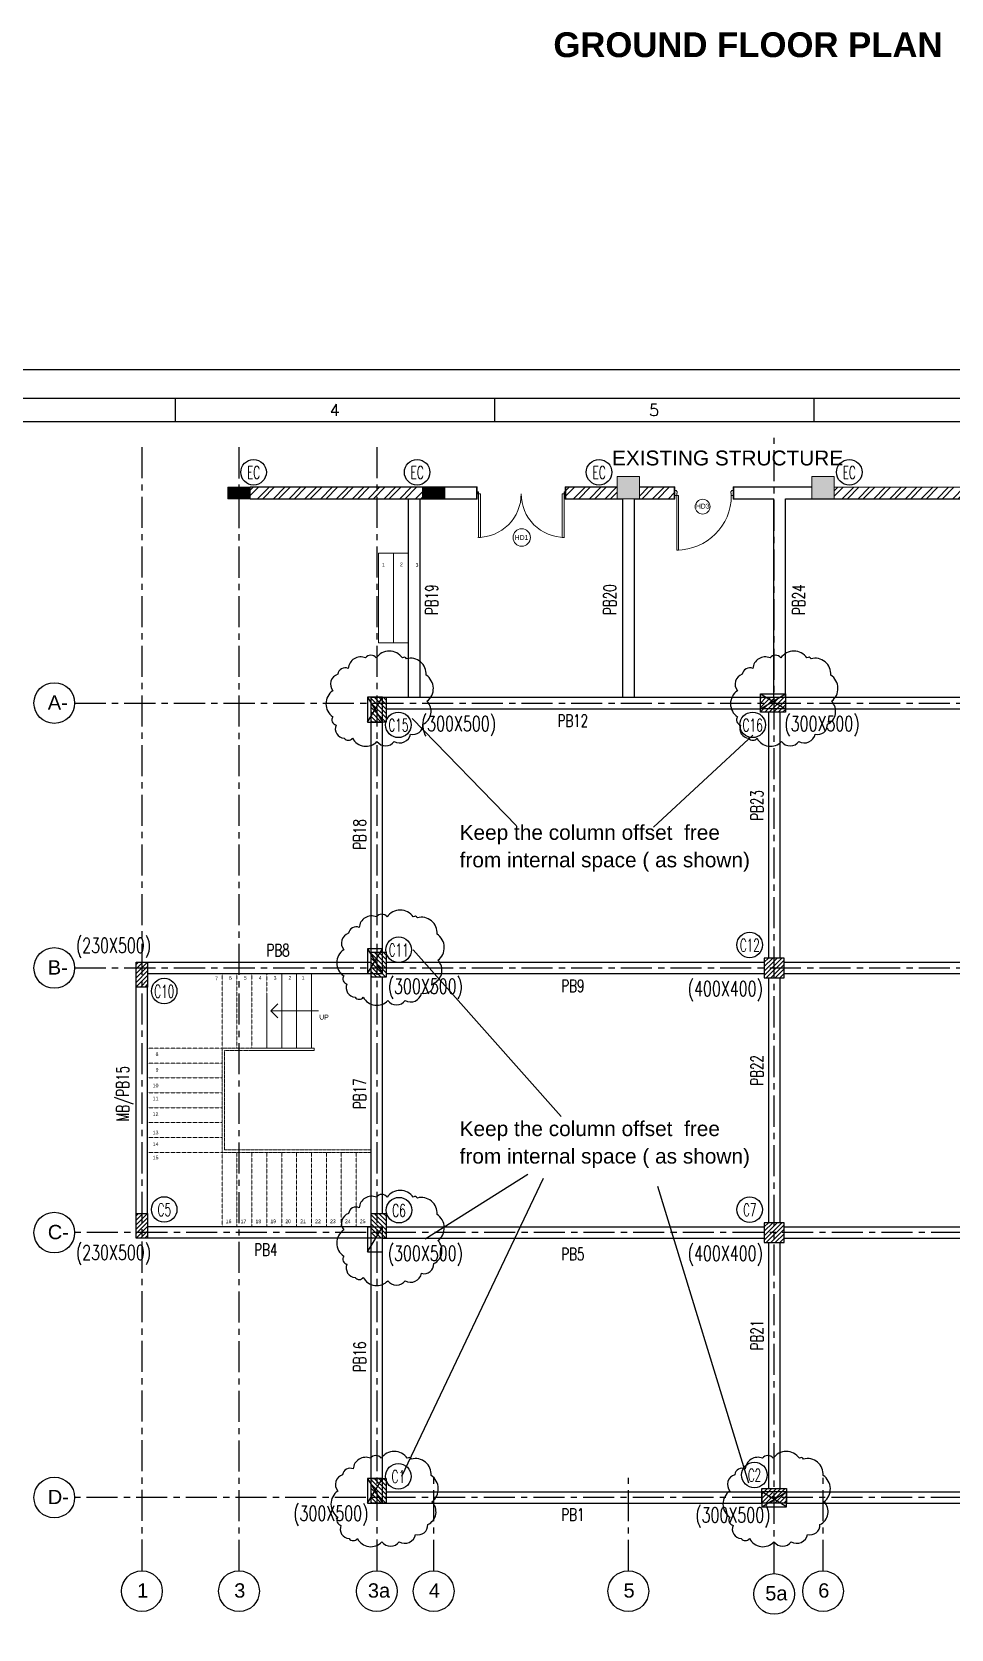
# Model space of a CAD drawing. Header units: millimetres. Extents: x 2659630 to 6742168, y -2425387 to -732288.
# Drawn here: x 3935625 to 3954133, y -1206041 to -1173878 of the extents above; entities that cross this region are included whole.
import ezdxf
from ezdxf.enums import TextEntityAlignment as Align

# ---------------------------------------------------------------- set-up
doc = ezdxf.new("R2010")
doc.units = ezdxf.units.MM
for name, pattern in [('CENTER', [2, 1.25, -0.25, 0.25, -0.25]), ('Hidden', [7.14375, 4.7625, -2.38125]), ('Overhead', [3.96875, 2.38125, -1.5875])]:
    doc.linetypes.add(name, pattern=pattern)
for name, color, linetype, lineweight in [('A-ANNO-DIMS', 211, 'Continuous', 9), ('A-AREA-IDEN', 2, 'Continuous', 9), ('A-DETL-THIN', 151, 'Continuous', 18), ('A-DOOR', 31, 'Continuous', 18), ('A-DOOR-FRAM', 31, 'Continuous', 18), ('A-DOOR-IDEN', 31, 'Continuous', 9), ('A-FLOR-HRAL', 11, 'Continuous', 18), ('A-FLOR-HRAL-MBND', 5, 'Overhead', 18), ('A-hatch', 253, 'Continuous', 0), ('A-PLASTER', 50, 'Continuous', 0), ('A-RCC', 2, 'Continuous', 0), ('A-STAIRS', 31, 'Continuous', 18), ('A-WALL', 113, 'Continuous', 9), ('A-WALL-PATT', 111, 'Continuous', 0), ('G-ANNO-TEXT', 231, 'Continuous', 9), ('licensing text', 7, 'Continuous', 5)]:
    doc.layers.add(name, color=color, linetype=linetype, lineweight=lineweight)
for name, color, linetype in [('A-TEXT-0', 7, 'Continuous'), ('PNA', 8, 'Continuous'), ('REVISION CLOUD', 7, 'Continuous'), ('S-BEAM NO', 3, 'Continuous'), ('S-BEAM OUTER', 4, 'Continuous'), ('S-COLUMN', 1, 'Continuous'), ('S-COLUMN CIRCLE', 9, 'Continuous'), ('S-COLUMN HATCH', 8, 'Continuous'), ('S-COLUMN NO', 2, 'Continuous'), ('S-COLUMN SIZES', 2, 'Continuous'), ('S-GRIDE CIRCLE', 8, 'Continuous'), ('S-GRIDE LINE', 8, 'CENTER'), ('S-GRIDE NO', 1, 'Continuous')]:
    doc.layers.add(name, color=color, linetype=linetype)
doc.layers.get('A-ANNO-DIMS').off()
doc.styles.add('Arial', font='arial.ttf', dxfattribs={"height": 123})
doc.styles.add('Arial_1', font='arial.ttf', dxfattribs={"height": 98.353293})
doc.styles.add('Arial_3', font='arial.ttf', dxfattribs={"height": 97.584908})
doc.styles.add('Arial_4', font='arial.ttf', dxfattribs={"height": 73.76497})
doc.styles.add('Arial_B', font='arialbd.ttf', dxfattribs={"height": 125.853552})
doc.styles.add('ROMANS', font='r.shx', dxfattribs={"width": 0.7})
pattern_1 = [(45, (3773214.68, -1356914.08), (-159.09903, 159.09903), []), (45, (3773320.74, -1356914.08), (-159.09903, 159.09903), [])]

# ---------------------------------------------------------------- blocks, each defined once
blk = doc.blocks.new('A$C649E5817')
at = {"layer": 'A-DOOR-FRAM'}
for p, q in [((0, 1190), (12, 1190)), ((0, 1110), (0, 1190)), ((12, 1110), (0, 1110)), ((12, 1200), (40, 1200)), ((12, 1190), (12, 1200)), ((12, 1100), (12, 1110)), ((50, 1100), (12, 1100)), ((40, 1200), (60, 1175)), ((60, 1145), (50, 1145)), ((50, 1145), (50, 1100)), ((60, 1175), (60, 1145)), ((1160, 1200), (1140, 1175)), ((1140, 1175), (1140, 1145)), ((1140, 1145), (1150, 1145)), ((1150, 1145), (1150, 1100)), ((1150, 1100), (1188, 1100)), ((1188, 1200), (1160, 1200)), ((1188, 1190), (1188, 1200)), ((1200, 1190), (1188, 1190)), ((1188, 1100), (1188, 1110)), ((1188, 1110), (1200, 1110)), ((1200, 1110), (1200, 1190))]:
    blk.add_line(p, q, dxfattribs=at)
blk.add_lwpolyline([(84, 1100), (50, 1100), (50, 0), (84, 0)], close=True, dxfattribs=at)
blk.add_arc((50, 1100), 1100, 270, 359.984, dxfattribs=at)
blk = doc.blocks.new('M_Door Tag_Mahindra_2_0mm - M_Door Tag_Mahindra 2-1437518-GROUND FLOOR PLAN-01')
at = {"layer": 'A-DOOR-IDEN'}
blk.add_circle((0, 0), 3, dxfattribs=at)
blk = doc.blocks.new('DOOR D9-1800X2500-PLN')
at = {"layer": 'A-DOOR'}
for p, q in [((12, 40, 0), (12, 25, 0)), ((37, 40, 0), (12, 40, 0)), ((12, 25, 0), (22, 25, 0)), ((12, 15, 0), (12, 0, 0)), ((22, 15, 0), (12, 15, 0)), ((12, 0, 0), (37, 0, 0)), ((14, 27, 0), (14, 38, 0)), ((14, 38, 0), (22, 38, 0)), ((22, 27, 0), (14, 27, 0)), ((14, 2, 0), (14, 13, 0)), ((14, 13, 0), (22, 13, 0)), ((22, 2, 0), (14, 2, 0)), ((22, 38, 0), (22, 27, 0)), ((22, 25, 0), (22, 15, 0)), ((22, 13, 0), (22, 2, 0)), ((24, 10, 0), (24, 30, 0)), ((24, 30, 0), (30, 30, 0)), ((30, 10, 0), (24, 10, 0)), ((26, 32, 0), (26, 34, 0)), ((35, 32, 0), (26, 32, 0)), ((26, 6, 0), (26, 8, 0)), ((26, 8, 0), (35, 8, 0)), ((27, 37, 0), (28, 37, 0)), ((28, 4, 0), (27, 4, 0)), ((28, 37, 0), (28, 38, 0)), ((28, 38, 0), (35, 38, 0)), ((28, 2, 0), (28, 4, 0)), ((35, 2, 0), (28, 2, 0)), ((30, 30, 0), (30, 10, 0)), ((32, 10, 0), (32, 30, 0)), ((32, 30, 0), (35, 30, 0)), ((35, 10, 0), (32, 10, 0)), ((35, 38, 0), (35, 32, 0)), ((35, 30, 0), (35, 25, 0)), ((35, 25, 0), (37, 25, 0)), ((37, 15, 0), (35, 15, 0)), ((35, 15, 0), (35, 10, 0)), ((35, 8, 0), (35, 2, 0)), ((37, 25, 0), (37, 40, 0)), ((37, 0, 0), (37, 15, 0)), ((1763, 25, 0), (1763, 40, 0)), ((1763, 40, 0), (1788, 40, 0)), ((1766, 25, 0), (1763, 25, 0)), ((1763, 0, 0), (1763, 15, 0)), ((1763, 15, 0), (1766, 15, 0)), ((1788, 0, 0), (1763, 0, 0)), ((1772, 38, 0), (1766, 38, 0)), ((1766, 38, 0), (1766, 32, 0)), ((1766, 32, 0), (1774, 32, 0)), ((1768, 30, 0), (1766, 30, 0)), ((1766, 30, 0), (1766, 25, 0)), ((1766, 15, 0), (1766, 10, 0)), ((1766, 10, 0), (1768, 10, 0)), ((1766, 8, 0), (1766, 2, 0)), ((1774, 8, 0), (1766, 8, 0)), ((1766, 2, 0), (1772, 2, 0)), ((1768, 10, 0), (1768, 30, 0)), ((1770, 30, 0), (1770, 10, 0)), ((1776, 30, 0), (1770, 30, 0)), ((1770, 10, 0), (1776, 10, 0)), ((1772, 37, 0), (1772, 38, 0)), ((1773, 37, 0), (1772, 37, 0)), ((1772, 2, 0), (1772, 4, 0)), ((1772, 4, 0), (1773, 4, 0)), ((1774, 32, 0), (1774, 34, 0)), ((1774, 6, 0), (1774, 8, 0)), ((1776, 10, 0), (1776, 30, 0)), ((1778, 38, 0), (1778, 27, 0)), ((1786, 38, 0), (1778, 38, 0)), ((1778, 27, 0), (1786, 27, 0)), ((1788, 25, 0), (1778, 25, 0)), ((1778, 25, 0), (1778, 15, 0)), ((1778, 15, 0), (1788, 15, 0)), ((1786, 13, 0), (1778, 13, 0)), ((1778, 13, 0), (1778, 2, 0)), ((1778, 2, 0), (1786, 2, 0)), ((1786, 27, 0), (1786, 38, 0)), ((1786, 2, 0), (1786, 13, 0)), ((1788, 40, 0), (1788, 25, 0)), ((1788, 15, 0), (1788, 0, 0))]:
    blk.add_line(p, q, dxfattribs=at)
at = {"layer": 'A-DOOR', "elevation": 0}
for points in [[(77, 40), (77, 915), (37, 915), (37, 40)], [(1723, 40), (1723, 915), (1763, 915), (1763, 40)]]:
    blk.add_lwpolyline(points, close=True, dxfattribs=at)
at = {"layer": 'A-DOOR'}
for centre, radius, start, end in [((25, 40), 875, 359.997, 90), ((1775, 40), 875, 90, 180.003), ((25, 36, 0), 2, 14.449, 289.7958), ((25, 4, 0), 2, 70.1472, 345.494), ((1775, 36, 0), 2, 250.2042, 165.551), ((1775, 4, 0), 2, 194.506, 109.8528)]:
    blk.add_arc(centre, radius, start, end, dxfattribs=at)
blk = doc.blocks.new('M_Door Tag_Mahindra_2_0mm_2 - M_Door Tag_Mahindra 2-3264029-GROUND FLOOR PLAN-01')
at = {"layer": 'A-DOOR-IDEN'}
blk.add_circle((0, 0), 3.5, dxfattribs=at)
blk = doc.blocks.new('A1_SHEET.')
at = {"flags": 128}
blk.add_lwpolyline([(0, 0), (0, 594), (841, 594), (841, 0)], close=True, dxfattribs=at)
at = {"layer": 'PNA'}
for p, q in [((212.75, 587.8), (212.75, 582.8)), ((281.17, 587.8), (281.17, 582.8)), ((349.58, 587.8), (349.58, 582.8))]:
    blk.add_line(p, q, dxfattribs=at)
at = {"layer": 'PNA', "color": 1}
for points in [[(7.5, 6.2), (833.5, 6.2), (833.5, 587.8), (7.5, 587.8)], [(17.5, 11.2), (828.5, 11.2), (828.5, 582.8), (17.5, 582.8)]]:
    blk.add_lwpolyline(points, close=True, dxfattribs=at)
at = {"layer": 'PNA', "style": 'ROMANS'}
for s, p in [('4', (246.97, 585.3)), ('5', (315.38, 585.3))]:
    blk.add_text(s, height=2.5, dxfattribs=at).set_placement(p, align=Align.MIDDLE)

msp = doc.modelspace()

# ---------------------------------------------------------------- hatches: boundary and pattern name
at = {"layer": 'A-hatch', "true_color": 0x939598}
h = msp.add_hatch(dxfattribs=at)
h.set_pattern_fill('ANSI31', color=252, scale=5, angle=359.9997012)
h.set_pattern_definition([(44.99970117, (-4379865.37, -3294623.071), (-11.225261605, 11.225378697), [])])
h.paths.add_polyline_path([(3939569.38, -1183277.972), (3940019.38, -1183277.97), (3940019.381, -1183047.932), (3939569.381, -1183047.929)])
h = msp.add_hatch(dxfattribs=at)
h.set_pattern_fill('ANSI31', color=252, scale=5, angle=359.9997012)
h.set_pattern_definition([(44.99970117, (-4375945.384, -3294623.092), (-11.225261605, 11.225378697), [])])
h.paths.add_polyline_path([(3943489.365, -1183277.993), (3943939.365, -1183277.99), (3943939.366, -1183047.952), (3943489.366, -1183047.95)])
at = {"layer": 'A-WALL-PATT'}
h = msp.add_hatch(dxfattribs=at)
h.set_pattern_fill('ANSI32', color=256, scale=600, angle=360, style=0)
h.set_pattern_definition(pattern_1)
h.paths.add_polyline_path([(3943489.366, -1183047.916), (3940019.381, -1183047.943), (3940019.38, -1183277.988), (3943489.365, -1183278.032)])
h = msp.add_hatch(dxfattribs=at)
h.set_pattern_fill('ANSI32', color=256, scale=600, angle=360, style=0)
h.set_pattern_definition(pattern_1)
h.paths.add_polyline_path([(3947409.381, -1183047.808), (3946376.976, -1183047.863), (3946376.975, -1183277.871), (3947409.38, -1183277.804)])
h = msp.add_hatch(dxfattribs=at)
h.set_pattern_fill('ANSI32', color=256, scale=600, angle=360, style=0)
h.set_pattern_definition(pattern_1)
h.paths.add_polyline_path([(3948557.781, -1183047.939), (3947859.381, -1183047.954), (3947859.38, -1183278.033), (3948557.78, -1183278.014)])
h = msp.add_hatch(dxfattribs=at)
h.set_pattern_fill('ANSI32', color=256, scale=600, angle=360, style=0)
h.set_pattern_definition(pattern_1)
h.paths.add_polyline_path([(3955249.381, -1183047.978), (3951779.381, -1183047.857), (3951779.38, -1183277.946), (3955249.38, -1183278.04)])
at = {"layer": 'S-COLUMN HATCH', "true_color": 0x939598}
h = msp.add_hatch(dxfattribs=at)
h.set_pattern_fill('ANSI31', color=252, scale=20, angle=270)
h.set_pattern_definition([(315, (3067824.32, -4838094.43), (44.9012806, 44.9012806), [])])
h.paths.add_polyline_path([(3942454.463, -1187777.704), (3942454.463, -1187277.705), (3942754.465, -1187277.705), (3942754.465, -1187777.704)])
h = msp.add_hatch(dxfattribs=at)
h.set_pattern_fill('ANSI31', color=252, scale=20, angle=180)
h.set_pattern_definition([(225, (299979.345, -312647.755), (44.9012806, -44.9012806), [])])
h.paths.add_polyline_path([(3950296.069, -1187277.897), (3950796.068, -1187277.897), (3950796.068, -1187577.899), (3950296.069, -1187577.899)])
h = msp.add_hatch(dxfattribs=at)
h.set_pattern_fill('ANSI31', color=252, scale=20, angle=270)
h.set_pattern_definition([(315, (3067824.32, -4843229.43), (44.9012806, 44.9012806), [])])
h.paths.add_polyline_path([(3942454.463, -1192912.707), (3942454.463, -1192412.708), (3942754.465, -1192412.708), (3942754.465, -1192912.707)])
h = msp.add_hatch(dxfattribs=at)
h.set_pattern_fill('ANSI31', color=252, scale=20, angle=180)
h.set_pattern_definition([(225, (293444, -328067.846), (44.9012806, -44.9012806), [])])
h.paths.add_polyline_path([(3950771.003, -1192527.707), (3950371.003, -1192527.707), (3950371.003, -1192927.707), (3950771.003, -1192927.707)])
h = msp.add_hatch(dxfattribs=at)
h.set_pattern_fill('ANSI31', color=252, scale=20, angle=180)
h.set_pattern_definition([(225, (299561.42, -322912.516), (44.9012806, -44.9012806), [])])
h.paths.add_polyline_path([(3937724.456, -1192612.708), (3937954.443, -1192612.708), (3937954.436, -1193112.706), (3937724.45, -1193112.706)])
h = msp.add_hatch(dxfattribs=at)
h.set_pattern_fill('ANSI31', color=252, scale=20, angle=180)
h.set_pattern_definition([(225, (299561.43, -327972.516), (44.9012806, -44.9012806), [])])
h.paths.add_polyline_path([(3937724.463, -1197672.709), (3937954.45, -1197672.709), (3937954.443, -1198172.706), (3937724.456, -1198172.706)])
h = msp.add_hatch(dxfattribs=at)
h.set_pattern_fill('ANSI31', color=252, scale=20, angle=270)
h.set_pattern_definition([(315, (3067824.31, -4848489.43), (44.9012806, 44.9012806), [])])
h.paths.add_polyline_path([(3942454.454, -1198172.706), (3942454.454, -1197672.708), (3942754.456, -1197672.708), (3942754.456, -1198172.706)])
h = msp.add_hatch(dxfattribs=at)
h.set_pattern_fill('ANSI31', color=252, scale=20, angle=180)
h.set_pattern_definition([(225, (293444, -333397.846), (44.9012806, -44.9012806), [])])
h.paths.add_polyline_path([(3950771.003, -1197857.707), (3950371.003, -1197857.707), (3950371.003, -1198257.707), (3950771.003, -1198257.707)])
h = msp.add_hatch(dxfattribs=at)
h.set_pattern_fill('ANSI31', color=252, scale=20, angle=270)
h.set_pattern_definition([(315, (3067824.314, -4853824.43), (44.9012806, 44.9012806), [])])
h.paths.add_polyline_path([(3942454.456, -1203507.707), (3942454.456, -1203007.708), (3942754.459, -1203007.708), (3942754.459, -1203507.707)])
h = msp.add_hatch(dxfattribs=at)
h.set_pattern_fill('ANSI31', color=252, scale=20, angle=180)
h.set_pattern_definition([(225, (300004.275, -328577.56), (44.9012806, -44.9012806), [])])
h.paths.add_polyline_path([(3950320.999, -1203207.704), (3950820.998, -1203207.704), (3950820.998, -1203507.707), (3950320.999, -1203507.707)])

# ---------------------------------------------------------------- linework, layer by layer
at = {"layer": 'A-DETL-THIN'}
for p, q in [((3943434.456, -1183278.032, 0), (3943204.456, -1183277.881, 0)), ((3940432.866, -1193592.896), (3940574.288, -1193451.475)), ((3940432.866, -1193592.896), (3941398.073, -1193592.898)), ((3940432.866, -1193592.896), (3940574.287, -1193734.318))]:
    msp.add_line(p, q, dxfattribs=at)
at = {"layer": 'A-FLOR-HRAL'}
for p, q in [((3941305.084, -1194392.707), (3940041.388, -1194392.707)), ((3941305.084, -1194342.707), (3940055.083, -1194342.707)), ((3941305.084, -1194392.707), (3941305.084, -1194342.707))]:
    msp.add_line(p, q, dxfattribs=at)
at = {"layer": 'A-FLOR-HRAL-MBND'}
for p, q in [((3940055.083, -1194342.707), (3939453.46, -1194342.707)), ((3939453.48, -1196442.707), (3939453.46, -1194342.707)), ((3940041.388, -1194392.707), (3939503.46, -1194392.707)), ((3939503.479, -1196392.707), (3939503.46, -1194392.707)), ((3942455.046, -1196442.707), (3939453.48, -1196442.707)), ((3942455.046, -1196392.707), (3939503.479, -1196392.707))]:
    msp.add_line(p, q, dxfattribs=at)
at = {"layer": 'A-hatch', "color": 252, "true_color": 0x939598}
for points in [[(3947409.456, -1183277.931), (3947409.456, -1182827.931), (3947859.38, -1183277.933)], [(3947859.38, -1183277.933), (3947409.456, -1182827.931), (3947859.38, -1182827.933)], [(3951329.456, -1183277.951), (3951329.456, -1182827.951), (3951779.38, -1183277.954)], [(3951779.38, -1183277.954), (3951329.456, -1182827.951), (3951779.38, -1182827.953)]]:
    msp.add_solid(points, dxfattribs=at)
at = {"layer": 'A-PLASTER'}
for p, q in [((3944589.123, -1183035.907), (3940019.381, -1183035.943)), ((3944589.123, -1183035.907), (3944589.123, -1183290.046, 0)), ((3946364.975, -1183289.872), (3946364.976, -1183035.863, 0)), ((3946364.976, -1183035.863), (3947409.38, -1183035.808)), ((3948569.781, -1183035.939), (3947859.381, -1183035.954)), ((3948569.779, -1183290.018), (3948569.781, -1183035.939)), ((3949745.779, -1183289.981), (3949745.781, -1183035.902)), ((3951329.379, -1183035.865), (3949745.781, -1183035.902)), ((3944589.123, -1183290.046), (3940019.379, -1183289.988)), ((3947507.513, -1183289.798), (3946364.975, -1183289.872)), ((3948569.779, -1183290.018), (3947761.513, -1183290.035)), ((3950554.09, -1183289.964), (3949745.779, -1183289.981)), ((3959267.311, -1183290.148), (3950808.09, -1183289.92))]:
    msp.add_line(p, q, dxfattribs=at)
at = {"layer": 'A-RCC'}
for p, q in [((3947409.382, -1182827.931), (3947409.38, -1183277.932)), ((3947859.382, -1182827.933), (3947409.382, -1182827.931)), ((3947859.38, -1183277.934), (3947859.382, -1182827.933)), ((3951329.382, -1182827.951), (3951329.38, -1183277.951)), ((3951779.382, -1182827.953), (3951329.382, -1182827.951)), ((3951779.38, -1183277.954), (3951779.382, -1182827.953)), ((3939569.366, -1183047.895), (3939569.365, -1183277.895)), ((3940019.366, -1183047.898), (3939569.366, -1183047.895)), ((3939569.381, -1183047.89), (3939569.38, -1183277.89)), ((3940019.381, -1183047.892), (3939569.381, -1183047.89)), ((3940019.365, -1183277.898), (3940019.366, -1183047.898)), ((3940019.38, -1183277.892), (3940019.381, -1183047.892)), ((3943489.366, -1183047.916), (3943489.365, -1183277.916)), ((3943939.366, -1183047.918), (3943489.366, -1183047.916)), ((3943939.365, -1183277.918), (3943939.366, -1183047.918)), ((3939569.365, -1183277.895), (3940019.365, -1183277.898)), ((3939569.38, -1183277.89), (3940019.38, -1183277.892)), ((3943489.365, -1183277.916), (3943939.365, -1183277.918)), ((3947409.379, -1183277.923), (3947859.379, -1183277.926)), ((3947859.38, -1183277.934), (3947409.38, -1183277.932)), ((3951329.379, -1183277.944), (3951779.379, -1183277.946))]:
    msp.add_line(p, q, dxfattribs=at)
at = {"layer": 'A-STAIRS'}
for p, q in [((3943203.48, -1184377.88, 0), (3942603.48, -1184377.875, 0)), ((3942604.438, -1186177.873, 0), (3942604.461, -1184377.875, 0)), ((3942904.438, -1186177.877, 0), (3942904.461, -1184377.877, 0)), ((3943204.438, -1186177.881, 0), (3943204.461, -1184377.881, 0)), ((3943205.735, -1186177.88, 0), (3942605.735, -1186177.873, 0)), ((3940653.48, -1192842.707), (3940653.48, -1194342.707)), ((3940953.48, -1192842.707), (3940953.48, -1194342.707)), ((3941253.48, -1192842.707), (3941253.48, -1194342.707)), ((3940353.48, -1193253.482), (3940353.48, -1194342.707))]:
    msp.add_line(p, q, dxfattribs=at)
at = {"layer": 'A-STAIRS', "linetype": 'Hidden'}
for p, q in [((3939453.48, -1192842.707), (3939453.48, -1194342.707)), ((3939753.48, -1192842.707), (3939753.48, -1194342.707)), ((3940053.48, -1192842.707), (3940053.48, -1194342.707)), ((3940353.48, -1193253.482), (3940353.48, -1192842.707)), ((3939453.46, -1194342.707), (3937953.48, -1194342.707)), ((3939453.46, -1194642.707), (3937953.48, -1194642.707)), ((3939453.46, -1194942.707), (3937953.48, -1194942.707)), ((3939453.46, -1195242.707), (3937953.48, -1195242.707)), ((3939453.46, -1195542.707), (3937953.48, -1195542.707)), ((3939453.46, -1195842.707), (3937953.48, -1195842.707)), ((3939453.46, -1196142.707), (3937953.48, -1196142.707)), ((3939453.46, -1196442.707), (3937953.48, -1196442.707)), ((3939453.48, -1196447.707), (3939453.48, -1197942.707)), ((3939753.48, -1196442.707), (3939753.48, -1197942.707)), ((3940053.48, -1196442.707), (3940053.48, -1197942.707)), ((3940353.48, -1196442.707), (3940353.48, -1197942.707)), ((3940653.48, -1196442.707), (3940653.48, -1197942.707)), ((3940953.48, -1196442.707), (3940953.48, -1197942.707)), ((3941253.48, -1196442.707), (3941253.48, -1197942.707)), ((3941553.48, -1196442.707), (3941553.48, -1197942.707)), ((3941853.48, -1196442.707), (3941853.48, -1197942.707)), ((3942153.48, -1196442.707), (3942153.48, -1197942.707))]:
    msp.add_line(p, q, dxfattribs=at)
at = {"layer": 'A-WALL', "color": 1}
for p, q in [((3940019.38, -1183277.988), (3940019.381, -1183047.93)), ((3951779.38, -1183277.967), (3951779.38, -1183047.857))]:
    msp.add_line(p, q, dxfattribs=at)
at = {"layer": 'A-WALL'}
for p, q in [((3944576.976, -1183047.907), (3940019.381, -1183047.943)), ((3944577.123, -1183047.908, 0), (3944577.123, -1183278.045, 0)), ((3946376.975, -1183277.868, 0), (3946376.976, -1183047.868, 0)), ((3946376.976, -1183047.863), (3947409.38, -1183047.808)), ((3948557.781, -1183047.939), (3947859.381, -1183047.954)), ((3948557.78, -1183278.018), (3948557.781, -1183047.939)), ((3949757.78, -1183277.981), (3949757.781, -1183047.902)), ((3951329.379, -1183047.865), (3949757.781, -1183047.902)), ((3951779.38, -1183047.857), (3955249.381, -1183047.978)), ((3944576.976, -1183278.046), (3940019.38, -1183277.988)), ((3947519.513, -1183277.797), (3946376.976, -1183277.871)), ((3948557.78, -1183278.018), (3947749.513, -1183278.035)), ((3950566.09, -1183277.963), (3949757.78, -1183277.981)), ((3951329.38, -1183277.944), (3950796.09, -1183277.957)), ((3959279.358, -1183278.148), (3951779.38, -1183277.946))]:
    msp.add_line(p, q, dxfattribs=at)
at = {"layer": 'REVISION CLOUD', "ltscale": 2500}
for p, q in [((3942384.454, -1187777.701), (3942684.456, -1187277.804)), ((3942384.454, -1187277.804), (3942684.456, -1187777.701)), ((3950296.064, -1187507.703), (3950796.063, -1187207.7)), ((3950296.064, -1187207.7), (3950796.063, -1187507.898)), ((3942384.444, -1192842.705), (3942684.446, -1192342.807)), ((3942384.444, -1192342.807), (3942684.446, -1192842.705)), ((3942384.454, -1203507.705), (3942684.456, -1203007.807)), ((3942384.454, -1203007.807), (3942684.456, -1203507.705)), ((3950820.892, -1203577.705), (3950320.994, -1203277.702)), ((3950320.994, -1203577.705), (3950820.892, -1203277.702))]:
    msp.add_line(p, q, dxfattribs=at)
for points in [[(3941995.751, -1186699.037, 0.52056705), (3941781.353, -1186814.4, 0.52056705), (3941682.405, -1187144.008, 0.52056705), (3941682.405, -1187671.386, 0.52056705), (3941682.405, -1187671.386, 0.52056705), (3941748.377, -1187836.19, 0.52056705), (3941913.296, -1188099.875, 0.52056705), (3942078.216, -1188099.875, 0.52056705), (3942572.975, -1188165.798, 0.52056705), (3942919.307, -1188165.798, 0.52056705), (3943249.146, -1188017.473, 0.52056705), (3943496.52, -1187819.707, 0.52056705), (3943578.985, -1187358.257, 0.52056705), (3943562.492, -1186830.883, 0.52056705), (3943562.492, -1186830.883, 0.52056705), (3943562.492, -1186830.883, 0.52056705), (3943166.681, -1186501.271, 0.52056705), (3943166.681, -1186501.271, 0.52056705), (3943084.226, -1186484.792, 0.52056705), (3942556.482, -1186484.792, 0.52056705), (3942556.482, -1186484.792, 0.52056705), (3942342.083, -1186484.792, 0.52056705), (3941995.751, -1186699.037)], [(3950142.773, -1186699.037, 0.52056705), (3949928.375, -1186814.4, 0.52056705), (3949829.427, -1187144.008, 0.52056705), (3949829.427, -1187671.386, 0.52056705), (3949829.427, -1187671.386, 0.52056705), (3949895.399, -1187836.19, 0.52056705), (3950060.318, -1188099.875, 0.52056705), (3950225.238, -1188099.875, 0.52056705), (3950719.997, -1188165.798, 0.52056705), (3951066.329, -1188165.798, 0.52056705), (3951396.168, -1188017.473, 0.52056705), (3951643.542, -1187819.707, 0.52056705), (3951726.007, -1187358.257, 0.52056705), (3951709.514, -1186830.883, 0.52056705), (3951709.514, -1186830.883, 0.52056705), (3951709.514, -1186830.883, 0.52056705), (3951313.703, -1186501.271, 0.52056705), (3951313.703, -1186501.271, 0.52056705), (3951231.248, -1186484.792, 0.52056705), (3950703.504, -1186484.792, 0.52056705), (3950703.504, -1186484.792, 0.52056705), (3950489.105, -1186484.792, 0.52056705), (3950142.773, -1186699.037)], [(3942215.354, -1191915.139, 0.52056705), (3942000.956, -1192030.502, 0.52056705), (3941902.008, -1192360.11, 0.52056705), (3941902.008, -1192887.488, 0.52056705), (3941902.008, -1192887.488, 0.52056705), (3941967.98, -1193052.292, 0.52056705), (3942132.899, -1193315.977, 0.52056705), (3942297.819, -1193315.977, 0.52056705), (3942792.578, -1193381.9, 0.52056705), (3943138.91, -1193381.9, 0.52056705), (3943468.749, -1193233.575, 0.52056705), (3943716.124, -1193035.809, 0.52056705), (3943798.588, -1192574.359, 0.52056705), (3943782.095, -1192046.985, 0.52056705), (3943782.095, -1192046.985, 0.52056705), (3943782.095, -1192046.985, 0.52056705), (3943386.284, -1191717.373, 0.52056705), (3943386.284, -1191717.373, 0.52056705), (3943303.83, -1191700.894, 0.52056705), (3942776.085, -1191700.894, 0.52056705), (3942776.085, -1191700.894, 0.52056705), (3942561.686, -1191700.894, 0.52056705), (3942215.354, -1191915.139)], [(3942095.061, -1202816.76, 0.52056705), (3941880.663, -1202932.124, 0.52056705), (3941781.715, -1203261.732, 0.52056705), (3941781.715, -1203789.11, 0.52056705), (3941781.715, -1203789.11, 0.52056705), (3941847.687, -1203953.914, 0.52056705), (3942012.606, -1204217.598, 0.52056705), (3942177.526, -1204217.598, 0.52056705), (3942672.285, -1204283.522, 0.52056705), (3943018.617, -1204283.522, 0.52056705), (3943348.456, -1204135.196, 0.52056705), (3943595.831, -1203937.431, 0.52056705), (3943678.295, -1203475.98, 0.52056705), (3943661.802, -1202948.607, 0.52056705), (3943661.802, -1202948.607, 0.52056705), (3943661.802, -1202948.607, 0.52056705), (3943265.991, -1202618.994, 0.52056705), (3943265.991, -1202618.994, 0.52056705), (3943183.537, -1202602.516, 0.52056705), (3942655.792, -1202602.516, 0.52056705), (3942655.792, -1202602.516, 0.52056705), (3942441.393, -1202602.516, 0.52056705), (3942095.061, -1202816.76)], [(3949989.871, -1202816.76, 0.52056705), (3949775.473, -1202932.124, 0.52056705), (3949676.525, -1203261.732, 0.52056705), (3949676.525, -1203789.11, 0.52056705), (3949676.525, -1203789.11, 0.52056705), (3949742.497, -1203953.914, 0.52056705), (3949907.416, -1204217.598, 0.52056705), (3950072.336, -1204217.598, 0.52056705), (3950567.095, -1204283.522, 0.52056705), (3950913.427, -1204283.522, 0.52056705), (3951243.266, -1204135.196, 0.52056705), (3951490.64, -1203937.431, 0.52056705), (3951573.105, -1203475.98, 0.52056705), (3951556.612, -1202948.607, 0.52056705), (3951556.612, -1202948.607, 0.52056705), (3951556.612, -1202948.607, 0.52056705), (3951160.801, -1202618.994, 0.52056705), (3951160.801, -1202618.994, 0.52056705), (3951078.346, -1202602.516, 0.52056705), (3950550.602, -1202602.516, 0.52056705), (3950550.602, -1202602.516, 0.52056705), (3950336.203, -1202602.516, 0.52056705), (3949989.871, -1202816.76)]]:
    msp.add_lwpolyline(points, format="xyb", dxfattribs=at)
for points in [[(3942684.456, -1187277.804), (3942384.454, -1187277.804), (3942384.454, -1187777.701), (3942684.456, -1187777.701)], [(3950296.064, -1187207.7), (3950796.063, -1187207.7), (3950796.063, -1187507.703), (3950296.064, -1187507.703)], [(3942684.446, -1192342.807), (3942384.444, -1192342.807), (3942384.444, -1192842.705), (3942684.446, -1192842.705)], [(3942684.456, -1203007.807), (3942384.454, -1203007.807), (3942384.454, -1203507.705), (3942684.456, -1203507.705)], [(3950320.994, -1203277.702), (3950320.994, -1203577.705), (3950820.892, -1203577.705), (3950820.892, -1203277.702)]]:
    msp.add_lwpolyline(points, close=True, dxfattribs=at)
for points in [[(3943283.81, -1187706.399), (3945380.823, -1189863.891)], [(3950142.778, -1188042.136), (3948138.964, -1189894.858)], [(3943298.155, -1192365.419), (3946283.92, -1195720.354)], [(3943069.941, -1202963.66), (3945924.851, -1196959.525)], [(3943541.014, -1198183.41), (3945612.744, -1196882.493)], [(3950058.021, -1203101.945), (3948225.115, -1197127.366)]]:
    msp.add_lwpolyline(points, dxfattribs=at)
at = {"layer": 'S-BEAM OUTER', "ltscale": 2500}
for p, q in [((3943204.456, -1187265.705), (3943204.507, -1183290.029)), ((3943434.456, -1183290.032), (3943434.456, -1187277.881, 0)), ((3947519.513, -1183277.797), (3947519.492, -1187277.901)), ((3947749.513, -1183278.035), (3947749.465, -1187277.867)), ((3950566.069, -1187277.897), (3950566.09, -1183277.963)), ((3950796.068, -1187277.897), (3950795.966, -1183277.957)), ((3942754.465, -1187277.705), (3950296.069, -1187277.897)), ((3950796.068, -1187277.898), (3958321.071, -1187277.898)), ((3942754.465, -1187507.806), (3950296.069, -1187507.897)), ((3950456.003, -1187577.899), (3950456.003, -1192527.707)), ((3950686.003, -1187577.899), (3950686.003, -1192527.707)), ((3950796.068, -1187507.898), (3958321.071, -1187507.898)), ((3942454.456, -1192462.708), (3942454.456, -1187777.704)), ((3942684.456, -1192412.708), (3942684.456, -1187777.704)), ((3937954.443, -1192612.708), (3942454.456, -1192612.708)), ((3937954.443, -1192842.708), (3942454.456, -1192842.708)), ((3942754.465, -1192612.708), (3950371.003, -1192612.708)), ((3942754.465, -1192842.708), (3950371.003, -1192842.708)), ((3950771.003, -1192612.708), (3958371.07, -1192612.708)), ((3950771.003, -1192842.708), (3958371.07, -1192842.708)), ((3937724.463, -1197672.709), (3937724.463, -1193062.706)), ((3937954.463, -1197672.709), (3937954.463, -1193062.706)), ((3942454.463, -1197722.709), (3942454.463, -1192912.707)), ((3942684.463, -1197672.708), (3942684.463, -1192912.707)), ((3950456.003, -1192927.707), (3950456.003, -1197857.707)), ((3950686.003, -1192927.707), (3950686.003, -1197857.707)), ((3942454.457, -1197942.706), (3937954.446, -1197942.639)), ((3942754.456, -1197942.706), (3950371.003, -1197942.706)), ((3950771.003, -1197942.706), (3958371.07, -1197942.706)), ((3942454.454, -1198172.706), (3937954.443, -1198172.639)), ((3942454.454, -1203007.708), (3942454.454, -1198172.706)), ((3942684.454, -1203007.708), (3942684.454, -1198172.706)), ((3942684.456, -1198172.706), (3950371.003, -1198172.706)), ((3950456.003, -1198257.703), (3950456.003, -1203207.704)), ((3950686.003, -1198257.703), (3950686.003, -1203207.704)), ((3950771.003, -1198172.706), (3958371.07, -1198172.706)), ((3942684.456, -1203507.707), (3950320.999, -1203507.707)), ((3942754.459, -1203277.707), (3950320.999, -1203277.707)), ((3950820.998, -1203277.707), (3958326.066, -1203277.707)), ((3950820.998, -1203507.707), (3958326.066, -1203507.707))]:
    msp.add_line(p, q, dxfattribs=at)
at = {"layer": 'S-COLUMN', "color": 1}
for points in [[(3942454.463, -1187777.704), (3942454.463, -1187277.705), (3942754.465, -1187277.705), (3942754.465, -1187777.704)], [(3950296.069, -1187277.897), (3950796.068, -1187277.897), (3950796.068, -1187577.899), (3950296.069, -1187577.899)], [(3942454.463, -1192912.707), (3942454.463, -1192412.708), (3942754.465, -1192412.708), (3942754.465, -1192912.707)], [(3950771.003, -1192527.707), (3950371.003, -1192527.707), (3950371.003, -1192927.707), (3950771.003, -1192927.707)], [(3937724.456, -1192612.708), (3937954.443, -1192612.708), (3937954.436, -1193112.706), (3937724.45, -1193112.706)], [(3937724.463, -1197672.709), (3937954.45, -1197672.709), (3937954.443, -1198172.706), (3937724.456, -1198172.706)], [(3942454.454, -1198172.706), (3942454.454, -1197672.708), (3942754.456, -1197672.708), (3942754.456, -1198172.706)], [(3950771.003, -1197857.707), (3950371.003, -1197857.707), (3950371.003, -1198257.707), (3950771.003, -1198257.707)], [(3942454.456, -1203507.707), (3942454.456, -1203007.708), (3942754.459, -1203007.708), (3942754.459, -1203507.707)], [(3950320.999, -1203207.704), (3950820.998, -1203207.704), (3950820.998, -1203507.707), (3950320.999, -1203507.707)]]:
    msp.add_lwpolyline(points, close=True, dxfattribs=at)
at = {"layer": 'S-COLUMN CIRCLE'}
for centre in [(3940087.457, -1182745.634), (3940087.457, -1182745.634), (3943381.092, -1182745.634), (3943381.092, -1182745.634), (3947045.156, -1182745.634), (3947045.156, -1182745.634), (3952082.507, -1182745.634), (3952082.507, -1182745.634), (3943002.683, -1187832.116), (3950135.939, -1187832.116), (3943009.63, -1192361.388), (3950078.389, -1192264.932), (3938287.711, -1193193.639), (3938287.711, -1197591.332), (3943015.923, -1197605.681), (3950078.389, -1197594.932), (3943002.683, -1202965.585), (3950173.248, -1202938.529)]:
    msp.add_circle(centre, 257.143, dxfattribs=at)
at = {"layer": 'S-GRIDE CIRCLE'}
for centre in [(3936074.999, -1187392.639), (3936074.999, -1187392.639), (3936074.999, -1187392.639), (3936074.999, -1192727.641), (3936074.999, -1192727.641), (3936074.999, -1192727.641), (3936074.999, -1198057.641), (3936074.999, -1198057.641), (3936074.999, -1198057.641), (3936074.999, -1203392.707), (3936074.999, -1203392.707), (3936074.999, -1203392.707), (3937839.461, -1205278.267), (3937839.461, -1205278.267), (3937839.461, -1205278.267), (3939794.461, -1205278.267), (3939794.461, -1205278.267), (3939794.461, -1205278.267), (3942569.461, -1205278.267), (3942569.461, -1205278.267), (3942569.461, -1205278.267), (3943714.461, -1205278.267), (3943714.461, -1205278.267), (3943714.461, -1205278.267), (3947634.461, -1205278.267), (3947634.461, -1205278.267), (3947634.461, -1205278.267), (3950571.003, -1205333.939), (3950571.003, -1205333.939), (3950571.003, -1205333.939), (3951554.461, -1205278.267), (3951554.461, -1205278.267), (3951554.461, -1205278.267)]:
    msp.add_circle(centre, 409.836, dxfattribs=at)
at = {"layer": 'S-GRIDE LINE', "ltscale": 500}
for p, q in [((3937839.461, -1182239.252), (3937839.461, -1204868.431)), ((3939794.461, -1204868.431), (3939794.461, -1182239.252)), ((3942569.461, -1182239.252), (3942569.461, -1204868.431)), ((3950571.003, -1204924.103), (3950571.003, -1182028.162)), ((3936484.835, -1187392.705), (3968360.066, -1187392.705)), ((3936484.835, -1192727.707), (3968360.066, -1192727.707)), ((3968357.388, -1198057.707), (3936484.835, -1198057.707)), ((3943714.461, -1204868.431), (3943714.461, -1202868.431)), ((3947634.461, -1204868.431), (3947634.461, -1202868.431)), ((3951554.461, -1204868.431), (3951554.461, -1202868.431)), ((3968350.075, -1203392.707), (3936484.835, -1203392.707))]:
    msp.add_line(p, q, dxfattribs=at)

# ---------------------------------------------------------------- block references
at = {"layer": 'A-ANNO-DIMS', "xscale": -1, "rotation": 180}
msp.add_blockref('DOOR D9-1800X2500-PLN', (3944576.954, -1183142.813, 0), dxfattribs=at)
at = {"layer": 'A-ANNO-DIMS'}
msp.add_blockref('A$C649E5817', (3948557.688, -1184312.884), dxfattribs=at)
at = {"layer": 'A-DOOR-IDEN', "xscale": -49.99999999999997}
for name, p, yscale, zscale, rotation in [('M_Door Tag_Mahindra_2_0mm - M_Door Tag_Mahindra 2-1437518-GROUND FLOOR PLAN-01', (3949129.839, -1183438.051), 49.99999999999998, 49.99999999999998, 328.2684126260899), ('M_Door Tag_Mahindra_2_0mm_2 - M_Door Tag_Mahindra 2-3264029-GROUND FLOOR PLAN-01', (3945486.819, -1184059.484, 0), 49.99999999999997, 49.99999999999997, 328.1314105507045)]:
    msp.add_blockref(name, p, dxfattribs=dict(at, yscale=yscale, zscale=zscale, rotation=rotation))

# ---------------------------------------------------------------- texts
at = {"layer": 'A-AREA-IDEN', "insert": (3950042.9, -1173885.937), "char_height": 500, "width": 7947.16905, "attachment_point": 2, "line_spacing_factor": 0.938532, "style": 'Arial_B'}
msp.add_mtext('GROUND FLOOR PLAN', dxfattribs=at)
at = {"layer": 'A-DOOR-IDEN', "char_height": 98.3533, "width": 208.8, "attachment_point": 2, "rotation": 0.1314106, "line_spacing_factor": 0.938532, "style": 'Arial_1'}
for s, insert in [('HD3', (3949132.839, -1183377.8)), ('HD1', (3945484.121, -1184010.025, 0))]:
    msp.add_mtext(s, dxfattribs=dict(at, insert=insert))
at = {"layer": 'licensing text', "style": 'Arial'}
for s, p in [('EXISTING STRUCTURE', (3947304.34, -1182608.176)), ('Keep the column offset  free ', (3944237.057, -1190148.234)), ('from internal space ( as shown)', (3944237.057, -1190701.164)), ('Keep the column offset  free ', (3944237.057, -1196113.845)), ('from internal space ( as shown)', (3944237.057, -1196666.775))]:
    msp.add_text(s, height=300, rotation=359.999975, dxfattribs=at).set_placement(p)
at = {"layer": 'S-BEAM NO', "style": 'ROMANS', "width": 0.7}
for s, p in [('PB19', (3943673.017, -1185310.167, 0)), ('PB20', (3947262.162, -1185310.167, 0)), ('PB24', (3951065.764, -1185310.167, 0)), ('PB23', (3950224.971, -1189454.33, 0)), ('PB18', (3942223.424, -1190038.057, 0)), ('PB22', (3950224.966, -1194789.186, 0)), ('MB/PB15', (3937453.194, -1195260.559, 0)), ('PB17', (3942223.43, -1195260.559, 0)), ('PB21', (3950224.971, -1200119.185, 0)), ('PB16', (3942223.421, -1200558.058, 0))]:
    msp.add_text(s, height=250, rotation=90, dxfattribs=at).set_placement(p, align=Align.MIDDLE_CENTER)
for s, p in [('PB12', (3946516.746, -1187748.499, 0)), ('PB8', (3940580.365, -1192370.981, 0)), ('PB9', (3946516.746, -1193089.813, 0)), ('PB4', (3940334.299, -1198402.155, 0)), ('PB5', (3946516.746, -1198489.924, 0)), ('PB1', (3946516.746, -1203737.873, 0))]:
    msp.add_text(s, height=250, dxfattribs=at).set_placement(p, align=Align.MIDDLE_CENTER)
at = {"layer": 'S-COLUMN NO', "style": 'ROMANS', "width": 0.6}
for s, p in [('EC', (3940088.825, -1182751.164, 0)), ('EC', (3940088.825, -1182751.164, 0)), ('EC', (3943382.46, -1182751.164, 0)), ('EC', (3943382.46, -1182751.164, 0)), ('EC', (3947046.524, -1182751.164, 0)), ('EC', (3947046.524, -1182751.164, 0)), ('EC', (3952083.876, -1182751.164, 0)), ('EC', (3952083.876, -1182751.164, 0)), ('C15', (3943004.052, -1187837.647, 0)), ('C16', (3950137.307, -1187837.647, 0)), ('C11', (3943010.998, -1192366.919, 0)), ('C12', (3950079.757, -1192270.462, 0)), ('C10', (3938289.079, -1193199.169, 0)), ('C5', (3938289.079, -1197596.863, 0)), ('C6', (3943017.292, -1197611.212, 0)), ('C7', (3950079.757, -1197600.462, 0)), ('C1', (3943004.052, -1202971.116, 0)), ('C1', (3943004.052, -1202971.116, 0)), ('C1', (3943004.052, -1202971.116, 0)), ('C2', (3950174.617, -1202944.059, 0))]:
    msp.add_text(s, height=257.1429, dxfattribs=at).set_placement(p, align=Align.MIDDLE_CENTER)
at = {"layer": 'S-COLUMN SIZES', "lineweight": -2, "style": 'ROMANS', "width": 0.7}
for s, p in [('(300X500)', (3944213.121, -1187808.578, 0)), ('(300X500)', (3951533.198, -1187808.654, 0)), ('(230X500)', (3937266.079, -1192274.584, 0)), ('(300X500)', (3943546.113, -1193096.808, 0)), ('(400X400)', (3949586.495, -1193144.248, 0)), ('(230X500)', (3937266.079, -1198457.062, 0)), ('(300X500)', (3943546.113, -1198473.463, 0)), ('(400X400)', (3949586.495, -1198474.246, 0)), ('(300X500)', (3941642.506, -1203710.484, 0)), ('(300X500)', (3949739.416, -1203744.311, 0))]:
    msp.add_text(s, height=300, dxfattribs=at).set_placement(p, align=Align.MIDDLE_CENTER)
at = {"layer": 'S-GRIDE NO', "style": 'Arial'}
for s, height, p in [('A-', 287.9195, (3935944.174, -1187525.641)), ('B-', 287.9195, (3935944.174, -1192860.643)), ('C-', 287.9195, (3935944.174, -1198190.643)), ('D-', 287.9195, (3935944.174, -1203525.709)), ('1', 287.919, (3937742.78, -1205408.106)), ('1', 287.919, (3937742.78, -1205408.106)), ('1', 287.919, (3937742.78, -1205408.106)), ('3', 287.919, (3939697.78, -1205408.106)), ('3a', 287.9195, (3942389.79, -1205408.106)), ('4', 287.919, (3943617.78, -1205408.106)), ('5', 287.919, (3947537.78, -1205408.106)), ('6', 287.919, (3951457.78, -1205408.106)), ('5a', 287.9195, (3950391.332, -1205463.778))]:
    msp.add_text(s, height=height, dxfattribs=at).set_placement(p)

# ---------------------------------------------------------------- next in the draw order: texts
at = {"layer": 'A-TEXT-0', "color": 7, "char_height": 73.765, "width": 68.4, "attachment_point": 3, "rotation": 0.1314106, "line_spacing_factor": 0.938532, "style": 'Arial_4', "bg_fill": 3, "box_fill_scale": 1.25, "bg_fill_color": 0, "bg_fill_transparency": 0}
for s, insert in [('2', (3943092.824, -1184565.142, 0)), ('1', (3942729.822, -1184572.321, 0)), ('3', (3943406.824, -1184576.142, 0)), ('7', (3939367.916, -1192903.565)), ('6', (3939649.255, -1192891.381)), ('5', (3939949.255, -1192891.381)), ('4', (3940249.255, -1192891.373)), ('3', (3940549.255, -1192891.376)), ('2', (3940849.255, -1192891.373)), ('8', (3938171.909, -1194425.717)), ('9', (3938171.912, -1194741.451)), ('10', (3938171.915, -1195057.184)), ('12', (3938171.906, -1195634.707)), ('13', (3938171.923, -1196004.267)), ('16', (3939641.688, -1197793.666)), ('17', (3939941.751, -1197793.663)), ('18', (3940241.751, -1197793.66)), ('19', (3940541.751, -1197793.657)), ('20', (3940841.751, -1197793.663)), ('21', (3941141.751, -1197793.66)), ('22', (3941441.751, -1197793.657)), ('23', (3941741.751, -1197793.651)), ('24', (3942041.751, -1197793.648)), ('25', (3942341.751, -1197793.645))]:
    msp.add_mtext(s, dxfattribs=dict(at, insert=insert))
at = {"layer": 'G-ANNO-TEXT', "color": 7, "insert": (3941410.756, -1193668.967), "char_height": 98.3533, "width": 226.8, "attachment_point": 1, "rotation": 0.1314106, "line_spacing_factor": 0.938532, "style": 'Arial_3', "bg_fill": 3, "box_fill_scale": 1.25, "bg_fill_color": 0, "bg_fill_transparency": 0}
msp.add_mtext('UP', dxfattribs=at)

# ---------------------------------------------------------------- next in the draw order: linework, layer by layer
at = {"layer": 'REVISION CLOUD', "ltscale": 2500}
msp.add_line((3942384.454, -1198447.603), (3942684.456, -1197947.706), dxfattribs=at)
msp.add_lwpolyline([(3942215.354, -1197559.054, 0.52056705), (3942000.956, -1197674.418, 0.52056705), (3941902.008, -1198004.026, 0.52056705), (3941902.008, -1198531.404, 0.52056705), (3941902.008, -1198531.404, 0.52056705), (3941967.98, -1198696.208, 0.52056705), (3942132.899, -1198959.892, 0.52056705), (3942297.819, -1198959.892, 0.52056705), (3942792.578, -1199025.816, 0.52056705), (3943138.91, -1199025.816, 0.52056705), (3943468.749, -1198877.49, 0.52056705), (3943716.124, -1198679.725, 0.52056705), (3943798.588, -1198218.274, 0.52056705), (3943782.095, -1197690.901, 0.52056705), (3943782.095, -1197690.901, 0.52056705), (3943782.095, -1197690.901, 0.52056705), (3943386.284, -1197361.289, 0.52056705), (3943386.284, -1197361.289, 0.52056705), (3943303.83, -1197344.81, 0.52056705), (3942776.085, -1197344.81, 0.52056705), (3942776.085, -1197344.81, 0.52056705), (3942561.686, -1197344.81, 0.52056705), (3942215.354, -1197559.054)], format="xyb", dxfattribs=at)
msp.add_lwpolyline([(3942684.456, -1197947.705), (3942384.454, -1197947.705), (3942384.454, -1198447.603), (3942684.456, -1198447.603)], close=True, dxfattribs=at)

# ---------------------------------------------------------------- next in the draw order: texts
at = {"layer": 'A-TEXT-0', "color": 7, "char_height": 73.765, "width": 68.4, "attachment_point": 3, "rotation": 0.1314106, "line_spacing_factor": 0.938532, "style": 'Arial_4', "bg_fill": 3, "box_fill_scale": 1.25, "bg_fill_color": 0, "bg_fill_transparency": 0}
for s, insert in [('1', (3941113.822, -1192891.37)), ('11', (3938171.906, -1195318.974)), ('14', (3938171.926, -1196239.203))]:
    msp.add_mtext(s, dxfattribs=dict(at, insert=insert))

# ---------------------------------------------------------------- next in the draw order: texts
at = {"layer": 'A-TEXT-0', "color": 7, "insert": (3938171.929, -1196507.736), "char_height": 73.765, "width": 68.4, "attachment_point": 3, "rotation": 0.1314106, "line_spacing_factor": 0.938532, "style": 'Arial_4', "bg_fill": 3, "box_fill_scale": 1.25, "bg_fill_color": 0, "bg_fill_transparency": 0}
msp.add_mtext('15', dxfattribs=at)

# ---------------------------------------------------------------- next in the draw order: block references
at = {"xscale": 94.00879904875153, "yscale": 94.00879904875153, "zscale": 94.00879904875153}
msp.add_blockref('A1_SHEET.', (3918505.338, -1236518.147), dxfattribs=at)

doc.saveas('drawing.dxf')
